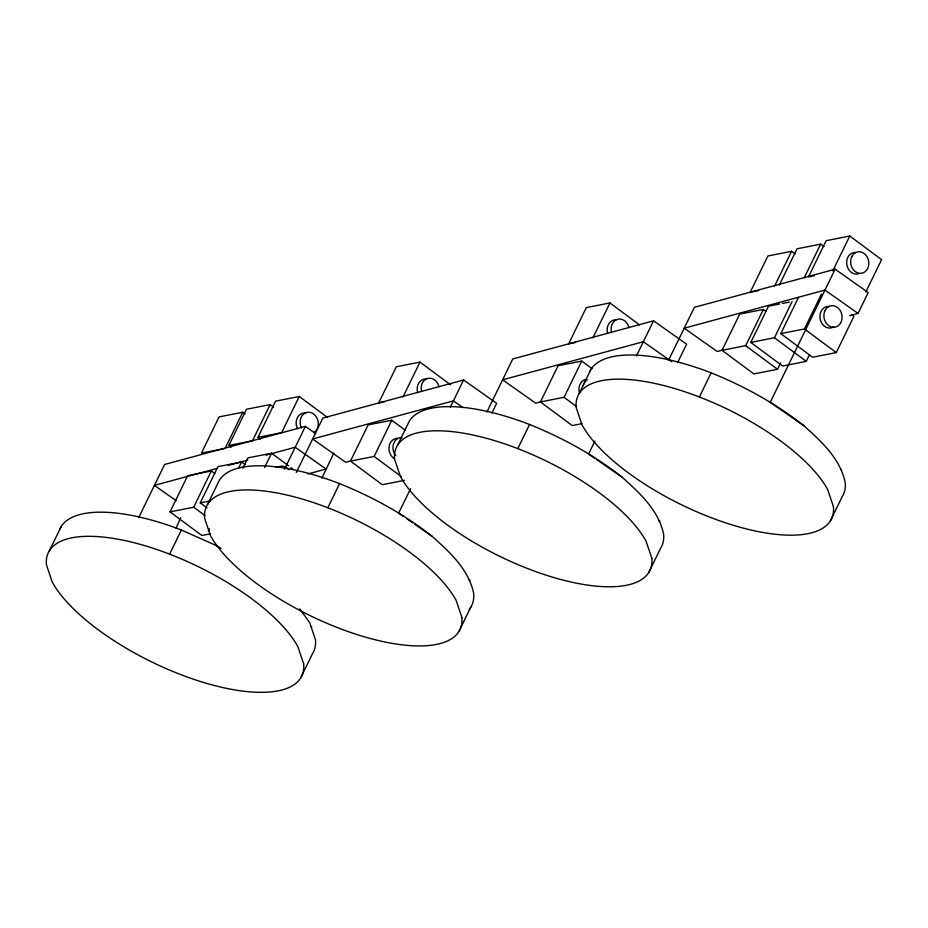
<?xml version="1.0" encoding="UTF-8"?>
<svg xmlns="http://www.w3.org/2000/svg" width="928" height="928" viewBox="0 0 928 928"><rect width="100%" height="100%" fill="white"/><g stroke="black" fill="none" stroke-linecap="round" stroke-linejoin="round"><path stroke-width="1.39" d="M176.065 528.252L180.682 517.696M321.865 478.187L333.848 453.061M49.381 550.78L61.155 526.64M138.701 517.627L164.616 464.487L305.382 426.381L315.671 433.643M210.215 533.844L201.875 535.491L170.044 511.873L187.711 475.658L211.352 470.995L214.762 473.524M169.615 554.167L181.389 530.016L214.878 544.922L220.968 548.39M170.044 511.873L193.697 507.21L211.352 470.995M242.742 412.241L225.075 448.456L201.434 453.119L219.089 416.904L242.742 412.241L245.015 413.934M207.095 507.941L200.274 502.872L217.941 466.656L241.582 461.993L244.992 464.522M231.095 447.157L228.822 445.475L246.488 409.26L270.129 404.596L273.54 407.125M207.594 504.391L219.368 480.24A140.905 53.012 26 0 1 339.602 483.627C372.685 496.967 404.121 514.24 432.158 536.361C449.709 552.148 468.71 569.293 473.686 593.456A140.905 53.012 26 0 1 469.232 609.394M238.426 468.466L241.582 461.993M208.313 531.35L209.554 528.798M270.129 404.596L252.474 440.812L228.822 445.475M242.881 468.222L247.927 457.875L271.568 453.212L288.62 465.868M260.223 439.048L257.949 437.355L275.616 401.14L299.257 396.476L327.665 417.565M264.631 467.445L271.568 453.212M299.257 396.476L281.59 432.692L257.949 437.355M284.502 469.197L305.382 426.381M296.287 472.514L322.84 418.087L463.594 379.993L496.666 403.309L491.863 413.146M327.828 507.767L339.602 483.627M404.55 480.321L382.301 484.706L350.482 461.1L368.149 424.885L391.79 420.222L405.42 430.337M402.961 397.022L419.99 362.094L450.683 384.865M350.482 461.1L374.123 456.437L391.79 420.222M397.544 445.243L409.318 421.103A140.905 53.012 26 0 1 529.563 424.479C562.635 437.819 594.082 455.103 622.12 477.224C639.659 493 658.66 510.156 663.636 534.308A140.905 53.012 26 0 1 660.655 548.181L648.881 572.321M300.718 677.869L312.492 653.718A140.905 53.012 26 0 0 315.474 639.844L309.674 622.584L299.686 608.838M410.628 488.592L398.669 513.103L403.286 516.316M450.266 407.322L463.594 379.993M486.875 412.078L512.79 358.95L653.544 320.844L686.616 344.172L677.626 362.593M517.789 448.618L529.563 424.479M581.995 423.644L572.251 425.569L540.432 401.952L558.099 365.736L581.74 361.073L591.971 368.66M592.911 337.873L609.951 302.946L639.496 324.881M540.432 401.952L564.073 397.288L581.74 361.073M458.931 631.469L470.705 607.33M579.142 393.611L590.916 369.472M594.918 441.067L588.619 453.966L594.396 457.968M636.446 355.923L653.544 320.844M668.473 360.447L694.388 307.319L835.154 269.213L868.214 292.54L858.029 313.42L849.665 315.682M699.387 396.998L711.161 372.847C744.233 386.187 775.68 403.471 803.718 425.592C821.257 441.368 840.258 458.525 845.234 482.676A140.905 53.012 26 0 1 842.253 496.55L830.479 520.701M780.657 362.802L777.502 369.274L753.849 373.938L722.03 350.32L739.697 314.105L763.338 309.442L765.612 311.124M722.03 350.32L745.683 345.657L763.338 309.442M774.509 286.242L791.549 251.314L794.96 253.854M809.413 354.902L806.27 361.363L782.617 366.026L750.798 342.42L768.465 306.205L779.59 304.001M779.346 285.012L797.013 248.797L820.654 244.134L824.064 246.662M750.798 342.42L774.439 337.746L792.106 301.542M804.251 277.762L820.654 244.134M851.637 314.685L853.911 316.367L836.256 352.582L812.603 357.245L780.784 333.628L798.451 297.412M780.784 333.628L804.425 328.964L821.466 294.048M832.752 270.941L849.781 236.014L881.6 259.631L865.824 291.972M835.154 269.213L770.228 402.334L803.718 425.592M217.152 468.396L154.431 485.367L176.146 500.691M228.3 465.38L247.811 460.091M265.93 455.184L295.197 447.261L326.053 469.034L307.934 473.941M722.842 350.018L717.263 351.526L684.203 328.199L824.969 290.093L858.029 313.42M541.244 401.65L535.665 403.158L502.605 379.83L643.359 341.724L671.71 361.723M351.283 460.787L345.715 462.306L312.643 438.979L453.409 400.873L462.863 407.543M849.781 236.014L826.129 240.688L808.474 276.892L814.03 275.802M791.549 251.314L767.897 255.977L750.242 292.192L758.582 290.557M609.951 302.946L586.299 307.609L568.644 343.824L575.592 342.455M419.99 362.094L396.349 366.757L378.682 402.972L384.25 401.882M782.374 303.456L789.322 302.087M200.274 502.872L210.006 500.958M840.78 469.371L841.534 469.603M659.182 521.002L659.936 521.223M469.22 580.151L469.974 580.371M311.008 626.551L311.762 626.771M596.704 459.58L622.12 477.224M406.754 518.717L412.531 522.731M414.839 524.332L432.158 536.361M804.425 328.964L836.256 352.582M774.439 337.746L806.27 361.363M745.683 345.657L777.502 369.274M564.073 397.288L576.578 406.568M374.123 456.437L401.395 476.679M290.893 467.55L293.167 469.243M193.697 507.21L205.065 515.643M858.261 273.899A10.869 9.025 78.8 0 1 846.754 264.144A10.869 9.025 78.8 0 1 855.604 252.532M833.704 326.9A10.869 9.025 78.8 0 1 820.271 319.487A10.869 9.025 78.8 0 1 828.866 306.46M607.492 332.85A10.869 9.025 78.8 0 1 616.088 319.835M611.459 332.073A10.869 9.025 78.8 0 1 617.7 319.267A10.869 9.025 78.8 0 1 628.952 327.619M579.281 392.242A10.869 9.025 78.8 0 1 585.522 379.448M583.167 385.874A10.869 9.025 78.8 0 1 587.308 379.598M59.868 529.076A140.905 53.012 26 0 1 181.389 530.016M301.403 427.889A10.869 9.025 78.8 0 1 304.523 413.366A10.869 9.025 78.8 0 1 317.005 418.11A10.869 9.025 78.8 0 1 313.884 432.634M275.987 467.144A10.869 9.025 78.8 0 1 278.342 466.923M277.785 467.294A10.869 9.025 78.8 0 1 288.782 469.719M297.436 428.666A10.869 9.025 78.8 0 1 305.08 412.995M393.658 458.212A10.869 9.025 78.8 0 1 389.25 445.8A10.869 9.025 78.8 0 1 397.915 438.376M395.722 455.602A10.869 9.025 78.8 0 1 393.576 443.712A10.869 9.025 78.8 0 1 401.882 437.587M417.542 391.999A10.869 9.025 78.8 0 1 426.138 378.984M421.509 391.222A10.869 9.025 78.8 0 1 427.75 378.415A10.869 9.025 78.8 0 1 439.002 386.767M589.628 371.908A140.905 53.012 26 0 1 711.161 372.847M833.46 506.816L827.672 489.555A140.905 53.012 26 0 0 682.637 391.024A140.905 53.012 26 0 0 576.172 407.496L581.96 424.757A140.905 53.012 26 0 0 726.984 523.288A140.905 53.012 26 0 0 833.46 506.816M651.862 558.447L646.074 541.186A140.905 53.012 26 0 0 501.039 442.656A140.905 53.012 26 0 0 394.562 459.116L400.351 476.389A140.905 53.012 26 0 0 545.386 574.908A140.905 53.012 26 0 0 651.862 558.447M461.912 617.596L456.124 600.335A140.905 53.012 26 0 0 311.089 501.804A140.905 53.012 26 0 0 204.612 518.265L210.401 535.526A140.905 53.012 26 0 0 355.436 634.056A140.905 53.012 26 0 0 461.912 617.596M303.688 663.984L297.9 646.723A140.905 53.012 26 0 0 152.876 548.193A140.905 53.012 26 0 0 46.4 564.665L52.188 581.926A140.905 53.012 26 0 0 197.223 680.456A140.905 53.012 26 0 0 303.688 663.984M851.765 256.638A10.869 9.025 78.8 0 0 859.885 273.331A10.869 9.025 78.8 0 0 867.529 257.648A10.869 9.025 78.8 0 0 851.765 256.638M825.027 310.567A10.869 9.025 78.8 0 0 833.135 327.271A10.869 9.025 78.8 0 0 840.791 311.588A10.869 9.025 78.8 0 0 825.027 310.567"/></g></svg>
